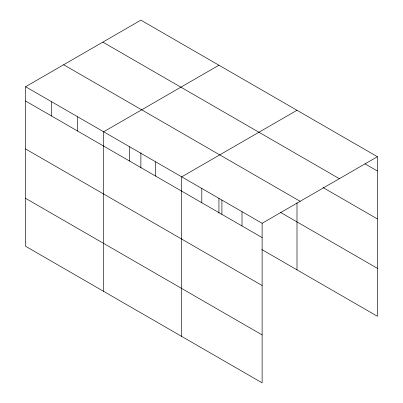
<?xml version="1.0" encoding="UTF-8"?>
<svg xmlns="http://www.w3.org/2000/svg" width="403" height="403" viewBox="0 0 403 403"><rect width="100%" height="100%" fill="white"/><g stroke="black" fill="none" stroke-linecap="round" stroke-linejoin="round"><path stroke-width="0.6" d="M25.585 86.716L262.121 223.277L262.121 382.85L25.585 246.288L25.585 86.716L140.879 20.15L377.415 156.712L377.415 316.284L261.759 249.512M218.935 65.215L103.642 131.781L103.642 291.354M296.996 110.281L181.698 176.846L181.698 336.419M262.121 223.277L377.415 156.712M364.916 163.794L377.415 171.008M102.83 42.119L339.366 178.68M323.075 187.576L377.415 218.95M63.634 64.747L300.17 201.314M280.191 212.21L377.415 268.343M25.585 101.012L262.121 237.579M25.585 148.954L262.121 285.515M25.585 198.347L262.121 334.908M296.996 202.774L296.996 269.854M242.017 211.671L242.017 225.967M221.907 200.064L221.907 214.361M218.935 198.357L218.935 213.106M201.802 188.458L201.802 202.754M155.679 161.825L155.679 176.121M140.879 152.677L140.879 168.041M129.66 146.803L129.66 161.099M77.623 116.759L77.623 131.056M51.604 101.737L51.604 116.034"/></g></svg>
